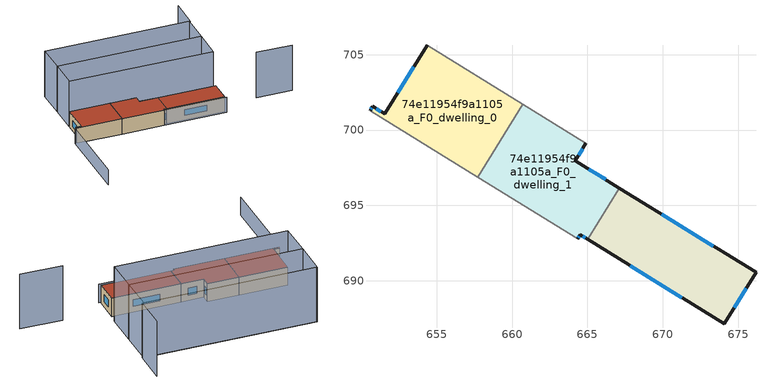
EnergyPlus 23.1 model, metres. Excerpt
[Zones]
74e11954f9a1105a_F0_dwelling_0
 floor ground (EU_floor_Construction): 660.72,701.71 657.73,696.87 650.58,701.29 650.74,701.57 651.55,701.07 654.38,705.63 z0
 wall outside (EU_wall_Construction): 654.38,705.63 651.55,701.07 650.74,701.57 650.58,701.29 z0:3
 wall adiabatic (EU_wall_Construction): 660.72,701.71 654.38,705.63 / 650.58,701.29 657.73,696.87 z0:3
 wall to 74e11954f9a1105a_F0_dwelling_1 (EU_wall_Construction): 657.73,696.87 660.72,701.71 z0:3
 window (EU_Window_Construction): 653.49,704.21 652.43,702.49 / 650.69,701.48 650.63,701.38 / 651.3,701.22 650.99,701.41 z0.93:2.07
 roof outside (EU_roof_Construction): 657.73,696.87 660.72,701.71 654.38,705.63 651.55,701.07 650.74,701.57 650.58,701.29 z3
74e11954f9a1105a_F0_dwelling_1
 floor ground (EU_floor_Construction): 664.91,699.12 664.19,697.97 667.13,696.15 665.02,692.74 664.52,693.05 664.36,692.78 657.73,696.87 660.72,701.71 z0
 wall outside (EU_wall_Construction): 667.13,696.15 664.19,697.97 664.91,699.12 / 664.36,692.78 664.52,693.05 665.02,692.74 z0:3
 wall adiabatic (EU_wall_Construction): 664.91,699.12 660.72,701.71 / 657.73,696.87 664.36,692.78 z0:3
 wall to 74e11954f9a1105a_F0_dwelling_2 (EU_wall_Construction): 665.02,692.74 667.13,696.15 z0:3
 window (EU_Window_Construction): 664.41,698.33 664.68,698.76 / 666.21,696.72 665.11,697.4 / 664.68,692.95 664.86,692.84 / 664.41,692.86 664.47,692.96 z0.93:2.07
 roof outside (EU_roof_Construction): 665.02,692.74 667.13,696.15 664.19,697.97 664.91,699.12 660.72,701.71 657.73,696.87 664.36,692.78 664.52,693.05 z3
74e11954f9a1105a_F0_dwelling_2
 floor ground (EU_floor_Construction): 676.19,690.55 674.08,687.14 665.02,692.74 667.13,696.15 z0
 wall outside (EU_wall_Construction): 665.02,692.74 674.08,687.14 676.19,690.55 667.13,696.15 z0:3
 window (EU_Window_Construction): 673.36,692.3 669.95,694.41 / 674.74,688.2 675.53,689.49 / 667.84,691 671.26,688.89 z0.93:2.07
 roof outside (EU_roof_Construction): 674.08,687.14 676.19,690.55 667.13,696.15 665.02,692.74 z3
shading: 642.48,688.67 650.37,701.42 / 650.37,701.42 674.12,686.74 z0:3; 685.87,705.51 682.98,700.84 / 682.98,700.84 660.27,714.88 / 681.11,685.54 686.68,682.05 / 657.26,710.3 679.91,696.29 / 679.91,696.29 677.03,691.62 / 677.03,691.62 654.38,705.63 / 654.38,705.63 657.26,710.3 / 679.91,696.29 657.26,710.29 / 657.26,710.29 660.15,714.96 / 660.15,714.96 682.8,700.96 / 682.8,700.96 679.91,696.29 z0:9
[Building]
EU S2 Campaign: North Axis=0; Terrain=City; Solar Distribution=FullExterior
[Site:Location]
Montreal-Trudeau.Intl.AP: Latitude=45.4667; Longitude=-73.75; Time Zone=-5; Elevation=36
[SizingPeriod:WeatherFileDays]
AnnualSizingPeriod: Begin Month=1; Begin Day of Month=1; End Month=12; End Day of Month=31; Day of Week for Start Day=Monday; Use Weather File Daylight Saving Period=No; Use Weather File Rain and Snow Indicators=No
[MATERIAL]
EU_InternalMass_Material: Roughness=MediumRough; Thickness=0.1; Conductivity=1; Density=1800; Specific Heat=900; Thermal Absorptance=0.9; Solar Absorptance=0.7; Visible Absorptance=0.7
[MATERIAL:NOMASS] Roughness=MediumRough; Thermal Absorptance=0.9; Solar Absorptance=0.7; Visible Absorptance=0.7
Name | Thermal Resistance
EU_wall_NoMass; EU_floor_NoMass | 1.36485
EU_roof_NoMass | 2.55992
[WINDOWMATERIAL:SIMPLEGLAZINGSYSTEM]
EU_Window_SimpleGlazing: UFactor=3.92339; Solar Heat Gain Coefficient=0.8; Visible Transmittance=0.8
[CONSTRUCTION]
EU_wall_Construction: EU_wall_NoMass
EU_roof_Construction: EU_roof_NoMass
EU_floor_Construction: EU_floor_NoMass
EU_Window_Construction: EU_Window_SimpleGlazing
EU_InternalMass_Construction: EU_InternalMass_Material
[ZONE] Type=1; Multiplier=1; Ceiling Height=autocalculate; Floor Area=autocalculate; Part of Total Floor Area=Yes
Name | Volume
74e11954f9a1105a_F0_dwelling_0 | 128.173
74e11954f9a1105a_F0_dwelling_1 | 128.189
74e11954f9a1105a_F0_dwelling_2 | 128.183
[INTERNALMASS] Construction=EU_InternalMass_Construction
Name | Zone or ZoneList | Surface Area
74e11954f9a1105a_F0_dwelling_0_EU_InternalMass | 74e11954f9a1105a_F0_dwelling_0 | 42.7245
74e11954f9a1105a_F0_dwelling_1_EU_InternalMass | 74e11954f9a1105a_F0_dwelling_1 | 42.7299
74e11954f9a1105a_F0_dwelling_2_EU_InternalMass | 74e11954f9a1105a_F0_dwelling_2 | 42.7275
[OTHEREQUIPMENT] Fuel Type=Electricity; Design Level Calculation Method=Watts/Area; Power per Zone Floor Area=1; Fraction Latent=0; Fraction Radiant=0; Fraction Lost=0; Carbon Dioxide Generation Rate=0; EndUse Subcategory=EU_Step8_InternalGains
Name | Zone or ZoneList or Space or SpaceList | Schedule
EU_Step8_InternalGain_74e11954f9a1105a_F0_dwelling_0_f000 | 74e11954f9a1105a_F0_dwelling_0 | EU_Step8_GainSchedule_74e11954f9a1105a_F0_dwelling_0_f000
EU_Step8_InternalGain_74e11954f9a1105a_F0_dwelling_1_f000 | 74e11954f9a1105a_F0_dwelling_1 | EU_Step8_GainSchedule_74e11954f9a1105a_F0_dwelling_1_f000
EU_Step8_InternalGain_74e11954f9a1105a_F0_dwelling_2_f000 | 74e11954f9a1105a_F0_dwelling_2 | EU_Step8_GainSchedule_74e11954f9a1105a_F0_dwelling_2_f000
[ZONEVENTILATION:DESIGNFLOWRATE] Schedule=EU_AlwaysOn; Design Flow Rate Calculation Method=AirChanges/Hour; Air Changes per Hour=0.860309; Ventilation Type=Natural; Fan Pressure Rise=0; Fan Total Efficiency=1; Constant Term Coefficient=1; Temperature Term Coefficient=0; Velocity Term Coefficient=0; Velocity Squared Term Coefficient=0; Minimum Indoor Temperature=-100; Maximum Indoor Temperature=100; Delta Temperature=-100; Minimum Outdoor Temperature=-100; Maximum Outdoor Temperature=100; Maximum Wind Speed=40
Name | Zone or ZoneList or Space or SpaceList
EU_ConstantAir_74e11954f9a1105a_F0_dwelling_0 | 74e11954f9a1105a_F0_dwelling_0
EU_ConstantAir_74e11954f9a1105a_F0_dwelling_1 | 74e11954f9a1105a_F0_dwelling_1
EU_ConstantAir_74e11954f9a1105a_F0_dwelling_2 | 74e11954f9a1105a_F0_dwelling_2
[HVACTEMPLATE:THERMOSTAT] Constant Heating Setpoint=20; Constant Cooling Setpoint=50
EU_HeatOnly_74e11954f9a1105a_F0_dwelling_0; EU_HeatOnly_74e11954f9a1105a_F0_dwelling_1; EU_HeatOnly_74e11954f9a1105a_F0_dwelling_2
[HVACTEMPLATE:ZONE:IDEALLOADSAIRSYSTEM] System Availability Schedule=EU_AlwaysOn; Maximum Heating Supply Air Temperature=50; Minimum Cooling Supply Air Temperature=13; Maximum Heating Supply Air Humidity Ratio=0.0156; Minimum Cooling Supply Air Humidity Ratio=0.0077; Heating Limit=NoLimit; Cooling Limit=NoLimit; Heating Availability Schedule=EU_AlwaysOn; Cooling Availability Schedule=EU_CoolingOff; Dehumidification Control Type=ConstantSensibleHeatRatio; Cooling Sensible Heat Ratio=0.7; Dehumidification Setpoint=60; Humidification Control Type=None; Humidification Setpoint=30; Outdoor Air Method=None; Outdoor Air Flow Rate per Person=0.00944; Outdoor Air Flow Rate per Zone Floor Area=0; Outdoor Air Flow Rate per Zone=0; Demand Controlled Ventilation Type=None; Outdoor Air Economizer Type=NoEconomizer; Heat Recovery Type=None; Sensible Heat Recovery Effectiveness=0.7; Latent Heat Recovery Effectiveness=0.65
Name | Template Thermostat
74e11954f9a1105a_F0_dwelling_0 | EU_HeatOnly_74e11954f9a1105a_F0_dwelling_0
74e11954f9a1105a_F0_dwelling_1 | EU_HeatOnly_74e11954f9a1105a_F0_dwelling_1
74e11954f9a1105a_F0_dwelling_2 | EU_HeatOnly_74e11954f9a1105a_F0_dwelling_2
[SIZING:ZONE] Zone Cooling Design Supply Air Temperature Input Method=SupplyAirTemperature; Zone Cooling Design Supply Air Temperature=13; Zone Heating Design Supply Air Temperature Input Method=SupplyAirTemperature; Zone Heating Design Supply Air Temperature=50; Zone Cooling Design Supply Air Humidity Ratio=0.008; Zone Heating Design Supply Air Humidity Ratio=0.008; Cooling Design Air Flow Method=DesignDay; Cooling Design Air Flow Rate=0; Cooling Minimum Air Flow per Zone Floor Area=0.000762; Cooling Minimum Air Flow=0; Cooling Minimum Air Flow Fraction=0.2; Heating Design Air Flow Method=DesignDay; Heating Design Air Flow Rate=0; Heating Maximum Air Flow per Zone Floor Area=0.002032; Heating Maximum Air Flow=0.141576; Heating Maximum Air Flow Fraction=0.3; Account for Dedicated Outdoor Air System=No; Dedicated Outdoor Air System Control Strategy=NeutralSupplyAir; Dedicated Outdoor Air Low Setpoint Temperature for Design=autosize; Dedicated Outdoor Air High Setpoint Temperature for Design=autosize; Zone Load Sizing Method=Sensible Load Only No Latent Load; Zone Latent Cooling Design Supply Air Humidity Ratio Input Method=HumidityRatioDifference; Zone Cooling Design Supply Air Humidity Ratio Difference=0.005; Zone Latent Heating Design Supply Air Humidity Ratio Input Method=HumidityRatioDifference; Zone Humidification Design Supply Air Humidity Ratio Difference=0.005
74e11954f9a1105a_F0_dwelling_0; 74e11954f9a1105a_F0_dwelling_1; 74e11954f9a1105a_F0_dwelling_2
[SCHEDULE:CONSTANT]
Name | Hourly Value
EU_AlwaysOn | 1
EU_CoolingOff | 0
[SCHEDULE:FILE] Column Number=1; Rows to Skip at Top=0; Number of Hours of Data=8760; Column Separator=Comma; Interpolate to Timestep=No; Minutes per Item=60; Adjust Schedule for Daylight Savings=Yes
Name | File
EU_Step8_GainSchedule_74e11954f9a1105a_F0_dwelling_0_f000 | ../../schedules/74e11954f9a1105a/74e11954f9a1105a_F0_dwelling_0_f000_gain.csv
EU_Step8_GainSchedule_74e11954f9a1105a_F0_dwelling_1_f000 | ../../schedules/74e11954f9a1105a/74e11954f9a1105a_F0_dwelling_1_f000_gain.csv
EU_Step8_GainSchedule_74e11954f9a1105a_F0_dwelling_2_f000 | ../../schedules/74e11954f9a1105a/74e11954f9a1105a_F0_dwelling_2_f000_gain.csv
